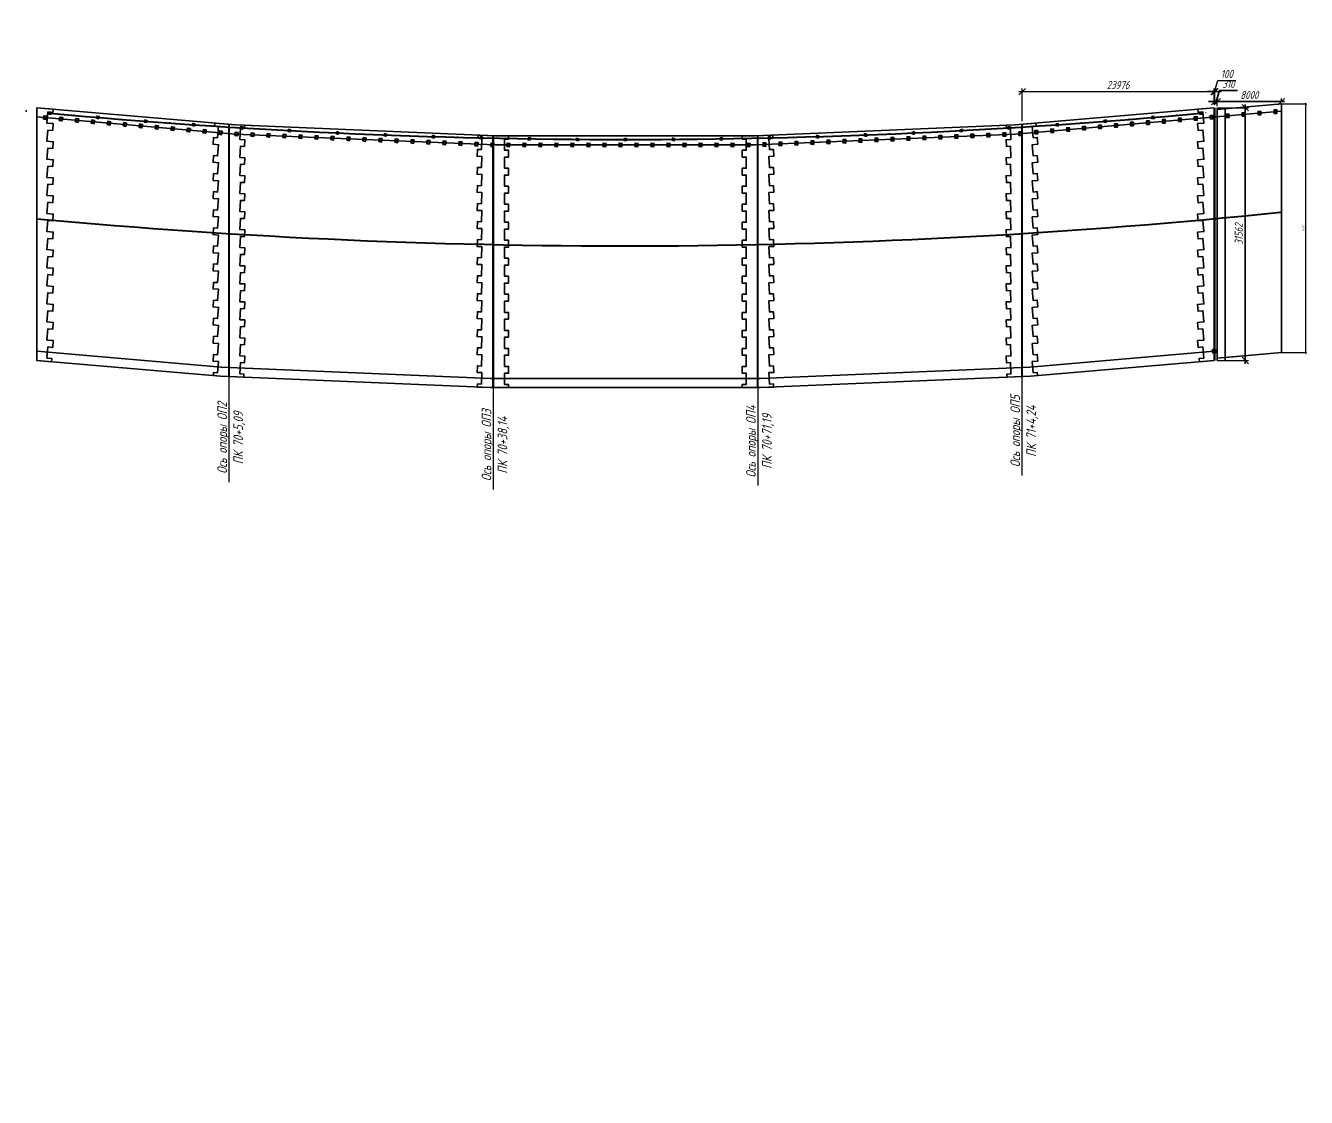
# Model space of a CAD drawing. Header units: millimetres. Extents: x 6546658 to 12951752, y -1354198 to 1102852.
# Drawn here: x 11541192 to 11701223, y -208031 to -74171 of the extents above; entities that cross this region are included whole.
import ezdxf
from ezdxf import colors
from ezdxf.entities.mleader import LeaderData, LeaderLine
from ezdxf.math import Vec2, Vec3

# ---------------------------------------------------------------- set-up
doc = ezdxf.new("R2010")
doc.units = ezdxf.units.MM
for name, pattern in [('CENTER', [50.8, 31.75, -6.35, 6.35, -6.35]), ('DASHED', [0.75, 0.5, -0.25]), ('осевая', [50.8, 31.75, -6.35, 6.35, -6.35])]:
    doc.linetypes.add(name, pattern=pattern)
doc.layers.get('Defpoints').update_dxf_attribs({"color": 254, "lineweight": 0})
for name, color, linetype, lineweight in [('04_Невидимые', 3, 'Continuous', 13), ('05_Доп.невидимые', 4, 'Continuous', 15), ('06_Доп.невид.', 1, 'Continuous', 9), ('07_Тонкие', 2, 'Continuous', 5), ('1-Бетон', 114, 'Continuous', 35), ('ИС_Выноски', 3, 'Continuous', 18), ('ИС_Основная', 7, 'Continuous', 35), ('ИС_Ось', 1, 'осевая', 18), ('ИС_Тонкая', 3, 'Continuous', 18)]:
    doc.layers.add(name, color=color, linetype=linetype, lineweight=lineweight)
doc.layers.add('EI_DIMS_DETAIL', color=7, linetype='Continuous')
doc.layers.add('Основное направление 30.05.Ось трассы', color=7, linetype='Continuous')
doc.styles.add('0', font='isocpeur.ttf', dxfattribs={"width": 0.8, "oblique": 15})
doc.styles.add('ISOCPEUR', font='isocpeur.ttf', dxfattribs={"width": 0.8, "oblique": 15})
doc.dimstyles.new('М1-100', dxfattribs={"dimscale": 100, "dimtxt": 2.5, "dimasz": 2, "dimexe": 1, "dimexo": 1, "dimgap": 1, "dimtad": 1, "dimdec": 0, "dimzin": 0, "dimdsep": 46, "dimtxsty": 'ISOCPEUR', "dimblk": 'OBLIQUE', "dimcen": 2, "dimdle": 1, "dimclrd": 256, "dimclre": 256, "dimclrt": 256, "dimadec": 4, "dimazin": 0, "dimtfac": 1, "dimtdec": 0, "dimtmove": 0, "dimatfit": 2, "dimfxl": 1, "dimtolj": 1, "dimtzin": 0, "dimlwd": -1, "dimlwe": -1, "dimarcsym": 0})
doc.dimstyles.new('М400нов', dxfattribs={"dimscale": 400, "dimtxt": 2.5, "dimasz": 2, "dimexe": 1, "dimexo": 1, "dimgap": 0.8, "dimtad": 1, "dimdec": 0, "dimzin": 0, "dimdsep": 46, "dimtxsty": '0', "dimblk": 'OBLIQUE', "dimcen": 0.09, "dimdle": 1, "dimclrd": 256, "dimclre": 256, "dimclrt": 256, "dimadec": 4, "dimazin": 0, "dimtfac": 1, "dimtdec": 0, "dimtmove": 1, "dimatfit": 2, "dimfxl": 1, "dimtolj": 1, "dimtzin": 0, "dimlwd": -1, "dimarcsym": 0})

# ---------------------------------------------------------------- blocks, each defined once
blk = doc.blocks.new('_None')
blk = doc.blocks.new('здбо')
at = {"layer": 'ИС_Основная'}
blk.add_lwpolyline([(6509180, -409939), (6509540, -409939), (6509540, -409509), (6509180, -409509)], close=True, dxfattribs=at)
at = {"layer": 'ИС_Ось', "color": 7, "ltscale": 5}
blk.add_line((6509110, -409724), (6509610, -409724), dxfattribs=at)
blk.add_lwpolyline([(6509360, -409445), (6509360, -410003)], dxfattribs=at)
blk = doc.blocks.new('*U384')
at = {"layer": '1-Бетон', "rotation": 175.0899200787449}
blk.add_blockref('здбо', (6451139, -965371), dxfattribs=at)
blk = doc.blocks.new('*U385')
at = {"layer": '1-Бетон', "color": 0, "linetype": 'ByBlock', "lineweight": -2, "transparency": 16777216}
for p, rotation in [((11696102, -85028), 184.9100799212552), ((11698094, -84857), 184.9100799212552), ((11544359, -85731), 175.0899200787458), ((11546351, -85902), 175.0899200787458), ((11548344, -86073), 175.0899200787458), ((11550337, -86244), 175.0899200787458), ((11552329, -86416), 175.0899200787458), ((11554322, -86587), 175.0899200787458), ((11556315, -86758), 175.0899200787458), ((11678168, -86568), 184.9100799212552), ((11680160, -86397), 184.9100799212552), ((11682153, -86226), 184.9100799212552), ((11684146, -86055), 184.9100799212552), ((11686138, -85884), 184.9100799212552), ((11688131, -85712), 184.9100799212552), ((11690124, -85541), 184.9100799212552), ((11692116, -85370), 184.9100799212552), ((11694109, -85199), 184.9100799212552), ((11558307, -86929), 175.0899200787458), ((11560300, -87100), 175.0899200787458), ((11562293, -87272), 175.0899200787458), ((11564285, -87443), 175.0899200787458), ((11566278, -87614), 175.0899200787458), ((11568273, -87746), 177.5901135271533), ((11570271, -87830), 177.5901135271533), ((11572270, -87914), 177.5901135271533), ((11574268, -87999), 177.5901135271533), ((11576266, -88083), 177.5901135271533), ((11578264, -88167), 177.5901135271533), ((11580263, -88251), 177.5901135271533), ((11582261, -88335), 177.5901135271533), ((11652228, -88242), 182.4098864728473), ((11654226, -88158), 182.4098864728473), ((11656224, -88074), 182.4098864728473), ((11658222, -87989), 182.4098864728473), ((11660221, -87905), 182.4098864728473), ((11662219, -87821), 182.4098864728473), ((11664217, -87737), 182.4098864728473), ((11666212, -87595), 184.9100799212552), ((11668204, -87424), 184.9100799212552), ((11670197, -87253), 184.9100799212552), ((11672190, -87082), 184.9100799212552), ((11674182, -86911), 184.9100799212552), ((11676175, -86740), 184.9100799212552), ((11584259, -88419), 177.5901135271533), ((11586257, -88503), 177.5901135271533), ((11588256, -88587), 177.5901135271533), ((11590254, -88671), 177.5901135271533), ((11592252, -88755), 177.5901135271533), ((11594250, -88839), 177.5901135271533), ((11596248, -88924), 177.5901135271533), ((11598247, -89008), 177.5901135271533), ((11600245, -89077), 180), ((11602245, -89077), 180), ((11604245, -89077), 180), ((11606245, -89077), 180), ((11608245, -89077), 180), ((11610245, -89077), 180), ((11612245, -89077), 180), ((11614245, -89077), 180), ((11616245, -89077), 180), ((11618245, -89077), 180), ((11620245, -89077), 180), ((11622245, -89077), 180), ((11624245, -89077), 180), ((11626245, -89077), 180), ((11628245, -89077), 180), ((11630245, -89077), 180), ((11632245, -89077), 180), ((11634244, -88999), 182.4098864728473), ((11636242, -88915), 182.4098864728473), ((11638240, -88830), 182.4098864728473), ((11640238, -88746), 182.4098864728473), ((11642237, -88662), 182.4098864728473), ((11644235, -88578), 182.4098864728473), ((11646233, -88494), 182.4098864728473), ((11648231, -88410), 182.4098864728473), ((11650229, -88326), 182.4098864728473)]:
    blk.add_blockref('*U384', p, dxfattribs=dict(at, rotation=rotation))
blk = doc.blocks.new('ВУ')
at = {"layer": '04_Невидимые', "linetype": 'DASHED', "ltscale": 8}
blk.add_lwpolyline([(-175, 165), (175, 165), (175, -165), (-175, -165)], close=True, dxfattribs=at)
at = {"layer": '04_Невидимые', "ltscale": 8}
for points in [[(-155, -145), (-155, 145), (155, 145), (155, -145)], [(-147, -137), (-147, 137), (147, 137), (147, -137)]]:
    blk.add_lwpolyline(points, close=True, dxfattribs=at)
at = {"layer": '05_Доп.невидимые', "color": 4}
blk.add_lwpolyline([(-143, -133), (-143, 133), (143, 133), (143, -133)], close=True, dxfattribs=at)
at = {"layer": '06_Доп.невид.', "linetype": 'CENTER', "ltscale": 0.5}
for p, q in [((-225, 0), (225, 0)), ((0, 215), (0, -215))]:
    blk.add_line(p, q, dxfattribs=at)
at = {"layer": '07_Тонкие', "linetype": 'DASHED', "ltscale": 5}
for p, q in [((-117, -117), (-117, 117)), ((-117, 117), (117, 117)), ((-117, 117), (-69, 69)), ((-69, -69), (-69, 69)), ((-69, 69), (69, 69)), ((69, 69), (117, 117)), ((69, 69), (69, -69)), ((117, 117), (117, -117)), ((-69, -69), (-117, -117)), ((117, -117), (-117, -117)), ((69, -69), (-69, -69)), ((69, -69), (117, -117))]:
    blk.add_line(p, q, dxfattribs=at)
at = {"layer": '07_Тонкие', "ltscale": 5}
for p, q in [((-115, -100), (-115, 100)), ((115, -100), (115, 100))]:
    blk.add_line(p, q, dxfattribs=at)
for points in [[(-100, 115, 1), (-100, 85), (100, 85, 1), (100, 115)], [(100, 65), (-100, 65, 1), (-100, 35), (100, 35, 1)], [(-100, -15), (100, -15, 1), (100, 15), (-100, 15, 1)], [(100, -35), (-100, -35, 1), (-100, -65), (100, -65, 1)], [(-100, -85), (100, -85, -1), (100, -115), (-100, -115, -1)]]:
    blk.add_lwpolyline(points, format="xyb", close=True, dxfattribs=at)
blk.add_circle((0, 0), 69, dxfattribs=at)
at = {"layer": 'Defpoints', "color": 0, "linetype": 'ByBlock'}
for p in [(143, -133), (147, -137)]:
    blk.add_point(p, dxfattribs=at)
blk = doc.blocks.new('*U382')
at = {"layer": 'ИС_Тонкая', "rotation": 354.756417607857}
blk.add_blockref('ВУ', (0, 0), dxfattribs=at)
blk = doc.blocks.new('*U383')
at = {"layer": '1-Бетон', "color": 0, "linetype": 'ByBlock', "lineweight": -2, "transparency": 16777216}
for p, rotation in [((11544238, -85108), 174.7562528297726), ((11550215, -85634), 175.1932248948715), ((11556196, -86114), 175.6301969599703), ((11562180, -86548), 176.0671690250683), ((11670095, -86548), 183.9326661968466), ((11676079, -86114), 184.3696382619453), ((11682060, -85634), 184.8066103270451), ((11688037, -85108), 185.243582392143), ((11568167, -86937), 176.5041410901681), ((11574158, -87280), 176.9411131552676), ((11580150, -87577), 177.3780852203664), ((11586145, -87829), 177.8150572854653), ((11592141, -88035), 178.2520293505642), ((11598139, -88195), 178.689001415663), ((11634136, -88195), 181.3108338062516), ((11640134, -88035), 181.7478058713513), ((11646130, -87829), 182.184777936451), ((11652125, -87577), 182.6217500015507), ((11658118, -87280), 183.0587220666497), ((11664108, -86937), 183.4956941317477), ((11604138, -88309), 179.1259734807616), ((11610138, -88378), 179.5629455458595), ((11616138, -88401), 179.9999176119491), ((11622138, -88378), 180.4368896760547), ((11628137, -88309), 180.8738617411527)]:
    blk.add_blockref('*U382', p, dxfattribs=dict(at, rotation=rotation))
blk = doc.blocks.new('бриккет')
at = {"layer": '07_Тонкие'}
h = blk.add_hatch(dxfattribs=at)
h.set_pattern_fill('ANSI37', color=256, scale=11.5, angle=45, style=0)
h.set_pattern_definition([(90, (-68130671259.096, -51874005720.123), (-36.5125, 8e-15), []), (180, (-68130671259.096, -51874005720.123), (-8e-15, -36.5125), [])])
h.paths.add_polyline_path([(50, 50), (-50, 50), (-50, -50), (50, -50)])
at = {"layer": '04_Невидимые'}
blk.add_lwpolyline([(-50, 50), (50, 50), (50, -50), (-50, -50)], close=True, dxfattribs=at)
blk.add_circle((0, 0), 25, dxfattribs=at)
blk = doc.blocks.new('*U380')
at = {"layer": 'ИС_Тонкая', "rotation": 174.7564176078571}
blk.add_blockref('бриккет', (3000, -6), dxfattribs=at)
blk = doc.blocks.new('*U381')
at = {"layer": '1-Бетон', "color": 0, "linetype": 'ByBlock', "lineweight": -2, "transparency": 16777216}
for p, rotation in [((11544238, -85108), 174.7562528297726), ((11550215, -85634), 175.1932248948715), ((11556196, -86114), 175.6301969599703), ((11562180, -86548), 176.0671690250683), ((11676079, -86114), 184.3696382619453), ((11682060, -85634), 184.8066103270451), ((11688037, -85108), 185.243582392143), ((11568167, -86937), 176.5041410901681), ((11574158, -87280), 176.9411131552676), ((11580150, -87577), 177.3780852203664), ((11586145, -87829), 177.8150572854653), ((11592141, -88035), 178.2520293505642), ((11646130, -87829), 182.184777936451), ((11652125, -87577), 182.6217500015507), ((11658118, -87280), 183.0587220666497), ((11664108, -86937), 183.4956941317477), ((11670095, -86548), 183.9326661968466), ((11598139, -88195), 178.689001415663), ((11604138, -88309), 179.1259734807616), ((11610138, -88378), 179.5629455458595), ((11616138, -88401), 179.9999176119491), ((11622138, -88378), 180.4368896760547), ((11628137, -88309), 180.8738617411527), ((11634136, -88195), 181.3108338062516), ((11640134, -88035), 181.7478058713513)]:
    blk.add_blockref('*U380', p, dxfattribs=dict(at, rotation=rotation))
blk = doc.blocks.new('_Oblique')
at = {"color": 0, "linetype": 'ByBlock', "lineweight": -2}
blk.add_line((-0.5, -0.5), (0.5, 0.5), dxfattribs=at)
blk = doc.blocks.new('*D388')
at = {"layer": '1-Бетон', "lineweight": -2, "transparency": 16777216}
for p, q in [((11690084, -84430), (11693994, -84430)), ((11690084, -115992), (11693994, -115992))]:
    blk.add_line(p, q, dxfattribs=at)
at = {"layer": '1-Бетон', "transparency": 16777216}
blk.add_line((11693594, -84030), (11693594, -116392), dxfattribs=at)
at = {"layer": 'Defpoints', "color": 0, "transparency": 16777216}
for p in [(11689684, -84430), (11689684, -115992), (11693594, -115992)]:
    blk.add_point(p, dxfattribs=at)
at = {"layer": '1-Бетон', "transparency": 16777216, "xscale": 800, "yscale": 800, "zscale": 800}
for p, rotation in [((11693594, -84430), 90), ((11693594, -115992), 270)]:
    blk.add_blockref('_Oblique', p, dxfattribs=dict(at, rotation=rotation))
at = {"layer": '1-Бетон', "transparency": 16777216, "insert": (11692774, -100211), "char_height": 1000, "attachment_point": 5, "rotation": 90, "style": '0'}
blk.add_mtext('\\A1;31562', dxfattribs=at)
blk = doc.blocks.new('*D386')
at = {"layer": 'Defpoints', "color": 0, "transparency": 16777216}
for p in [(11689684, -82409), (11689684, -84430), (11665708, -86489)]:
    blk.add_point(p, dxfattribs=at)
at = {"layer": 'EI_DIMS_DETAIL', "transparency": 16777216}
blk.add_line((11665308, -82409), (11690084, -82409), dxfattribs=at)
at = {"layer": 'EI_DIMS_DETAIL', "lineweight": -2, "transparency": 16777216}
for p, q in [((11665708, -86089), (11665708, -82009)), ((11689684, -84030), (11689684, -82009))]:
    blk.add_line(p, q, dxfattribs=at)
at = {"layer": 'EI_DIMS_DETAIL', "transparency": 16777216, "xscale": 800, "yscale": 800, "zscale": 800, "rotation": 180}
blk.add_blockref('_Oblique', (11665708, -82409), dxfattribs=at)
at = {"layer": 'EI_DIMS_DETAIL', "transparency": 16777216, "xscale": 800, "yscale": 800, "zscale": 800}
blk.add_blockref('_Oblique', (11689684, -82409), dxfattribs=at)
at = {"layer": 'EI_DIMS_DETAIL', "transparency": 16777216, "insert": (11677696, -81589), "char_height": 1000, "attachment_point": 5, "style": '0'}
blk.add_mtext('\\A1;23976', dxfattribs=at)
blk = doc.blocks.new('*D387')
at = {"layer": 'Defpoints', "color": 0, "transparency": 16777216}
for p in [(11689784, -82409), (11689684, -84430), (11689784, -84413)]:
    blk.add_point(p, dxfattribs=at)
at = {"layer": 'EI_DIMS_DETAIL', "transparency": 16777216}
for p, q in [((11689734, -82409), (11690148, -81029)), ((11690148, -81029), (11692416, -81029)), ((11689684, -82409), (11688884, -82409)), ((11689684, -82409), (11689784, -82409)), ((11689684, -82409), (11689784, -82409)), ((11689784, -82409), (11690584, -82409))]:
    blk.add_line(p, q, dxfattribs=at)
at = {"layer": 'EI_DIMS_DETAIL', "lineweight": -2, "transparency": 16777216}
for p, q in [((11689684, -84030), (11689684, -82009)), ((11689784, -84013), (11689784, -82009))]:
    blk.add_line(p, q, dxfattribs=at)
at = {"layer": 'EI_DIMS_DETAIL', "transparency": 16777216, "xscale": 800, "yscale": 800, "zscale": 800}
blk.add_blockref('_Oblique', (11689684, -82409), dxfattribs=at)
at = {"layer": 'EI_DIMS_DETAIL', "transparency": 16777216, "xscale": 800, "yscale": 800, "zscale": 800, "rotation": 180}
blk.add_blockref('_Oblique', (11689784, -82409), dxfattribs=at)
at = {"layer": 'EI_DIMS_DETAIL', "transparency": 16777216, "insert": (11691282, -80209), "char_height": 1000, "attachment_point": 5, "style": '0'}
blk.add_mtext('\\A1;100', dxfattribs=at)
blk = doc.blocks.new('*D389')
at = {"layer": '1-Бетон', "transparency": 16777216}
for p, q in [((11689939, -83655), (11690353, -82275)), ((11690353, -82275), (11692621, -82275)), ((11689784, -83655), (11688984, -83655)), ((11689784, -83655), (11690094, -83655)), ((11689784, -83655), (11690094, -83655)), ((11690094, -83655), (11690894, -83655))]:
    blk.add_line(p, q, dxfattribs=at)
at = {"layer": '1-Бетон', "lineweight": -2, "transparency": 16777216}
for p, q in [((11689784, -84030), (11689784, -83255)), ((11690094, -84247), (11690094, -83255))]:
    blk.add_line(p, q, dxfattribs=at)
at = {"layer": 'Defpoints', "color": 0, "transparency": 16777216}
for p in [(11689784, -84430), (11690094, -83655), (11690094, -84647)]:
    blk.add_point(p, dxfattribs=at)
at = {"layer": '1-Бетон', "transparency": 16777216, "xscale": 800, "yscale": 800, "zscale": 800}
blk.add_blockref('_Oblique', (11689784, -83655), dxfattribs=at)
at = {"layer": '1-Бетон', "transparency": 16777216, "xscale": 800, "yscale": 800, "zscale": 800, "rotation": 180}
blk.add_blockref('_Oblique', (11690094, -83655), dxfattribs=at)
at = {"layer": '1-Бетон', "transparency": 16777216, "insert": (11691487, -81455), "char_height": 1000, "attachment_point": 5, "style": '0'}
blk.add_mtext('\\A1;310', dxfattribs=at)
blk = doc.blocks.new('*D390')
at = {"layer": '1-Бетон', "transparency": 16777216}
blk.add_line((11689694, -83655), (11698494, -83655), dxfattribs=at)
at = {"layer": '1-Бетон', "lineweight": -2, "transparency": 16777216}
for p, q in [((11690094, -84247), (11690094, -83255)), ((11698094, -83547), (11698094, -83255))]:
    blk.add_line(p, q, dxfattribs=at)
at = {"layer": 'Defpoints', "color": 0, "transparency": 16777216}
for p in [(11690094, -84647), (11698094, -83655), (11698094, -83947)]:
    blk.add_point(p, dxfattribs=at)
at = {"layer": '1-Бетон', "transparency": 16777216, "xscale": 800, "yscale": 800, "zscale": 800, "rotation": 180}
blk.add_blockref('_Oblique', (11690094, -83655), dxfattribs=at)
at = {"layer": '1-Бетон', "transparency": 16777216, "xscale": 800, "yscale": 800, "zscale": 800}
blk.add_blockref('_Oblique', (11698094, -83655), dxfattribs=at)
at = {"layer": '1-Бетон', "transparency": 16777216, "insert": (11694094, -82835), "char_height": 1000, "attachment_point": 5, "style": '0'}
blk.add_mtext('\\A1;8000', dxfattribs=at)
blk = doc.blocks.new('*D395')
at = {"transparency": 16777216}
for p, q in [((11698194, -83947), (11701223, -83947)), ((11701123, -83847), (11701123, -115104)), ((11698194, -115004), (11701223, -115004))]:
    blk.add_line(p, q, dxfattribs=at)
at = {"layer": 'Defpoints', "color": 0, "transparency": 16777216}
for p in [(11698094, -83947), (11698094, -115004), (11701123, -115004)]:
    blk.add_point(p, dxfattribs=at)
at = {"transparency": 16777216, "xscale": 200, "yscale": 200, "zscale": 200}
for p, rotation in [((11701123, -83947), 90), ((11701123, -115004), 270)]:
    blk.add_blockref('_Oblique', p, dxfattribs=dict(at, rotation=rotation))
at = {"transparency": 16777216, "insert": (11700898, -99476), "char_height": 250, "attachment_point": 5, "rotation": 90, "style": 'ISOCPEUR'}
blk.add_mtext('\\A1;31057', dxfattribs=at)

msp = doc.modelspace()

# ---------------------------------------------------------------- linework, layer by layer
at = {"color": 6}
msp.add_lwpolyline([(11691084.2, -84550.3), (11691084.2, -115618.5), (11698094.2, -115004.5), (11698094.2, -83936.2), (11691084.2, -84550.3)], dxfattribs=at)
at = {"layer": '1-Бетон'}
for p, q in [((11689684.2, -84429.8), (11689684.2, -115991.9)), ((11566566.6, -118006.4), (11566566.6, -86489.5)), ((11566591.6, -118007.4), (11566591.6, -86491.6)), ((11566616.6, -118008.5), (11566616.6, -86493.8)), ((11599587, -119381.5), (11599587, -87918.1)), ((11599612, -119381.5), (11599612, -87919.1)), ((11599637, -119381.5), (11599637, -87920.2)), ((11632637, -119381.5), (11632637, -87920.2)), ((11632662, -119381.5), (11632662, -87919.2)), ((11632687, -119381.5), (11632687, -87918.1)), ((11665658.3, -118008.5), (11665658.3, -86493.8)), ((11665683.3, -118007.4), (11665683.3, -86491.6)), ((11665708.3, -118006.4), (11665708.3, -86489.5))]:
    msp.add_line(p, q, dxfattribs=at)
for points in [[(11542590.8, -84429.8), (11567455.3, -86565.8), (11599906.5, -87931.5), (11632368.5, -87931.5), (11664819.7, -86565.8), (11689684.2, -84429.8)], [(11542590.8, -84429.8), (11542590.8, -115991.9)], [(11689684.2, -115999.9), (11689684.2, -84429.8)], [(11689784.2, -115999.9), (11689784.2, -84429.8)], [(11690084.2, -115999.9), (11690084.2, -84429.8)], [(11691084.2, -115999.9), (11691084.2, -84429.8)], [(11542590.8, -115991.9), (11565534.9, -117962.9), (11599242.4, -119381.5), (11633032.5, -119381.5), (11666740.1, -117962.9), (11689684.2, -115991.9)]]:
    msp.add_lwpolyline(points, dxfattribs=at)
at = {"layer": '1-Бетон', "color": 5}
for points in [[(11542590.8, -84429.8), (11544615.4, -84603.7), (11544581.1, -85002.2), (11543983.3, -84950.9), (11543863.5, -86345.7), (11544653.9, -86413.6), (11544581.1, -87260.2), (11543983.3, -87208.9), (11543863.5, -88603.7), (11544653.9, -88671.6), (11544581.1, -89518.2), (11543983.3, -89466.9), (11543863.5, -90861.7), (11544653.9, -90929.6), (11544581.1, -91776.2), (11543983.3, -91724.9), (11543863.5, -93119.7), (11544653.9, -93187.6), (11544581.1, -94034.2), (11543983.3, -93982.9), (11543863.5, -95377.7), (11544653.9, -95445.6), (11544581.1, -96292.2), (11543983.3, -96240.9), (11543863.5, -97635.7), (11544653.9, -97703.6), (11544581.1, -98550.2), (11543983.3, -98498.9), (11543863.5, -99893.7), (11544653.9, -99961.6), (11544581.1, -100808.2), (11543983.3, -100756.9), (11543863.5, -102151.7), (11544653.9, -102219.6), (11544581.1, -103066.2), (11543983.3, -103014.9), (11543863.5, -104409.7), (11544653.9, -104477.6), (11544581.1, -105324.2), (11543983.3, -105272.9), (11543863.5, -106667.7), (11544653.9, -106735.6), (11544581.1, -107582.2), (11543983.3, -107530.9), (11543863.5, -108925.7), (11544653.9, -108993.6), (11544581.1, -109840.2), (11543983.3, -109788.9), (11543863.5, -111183.7), (11544653.9, -111251.6), (11544581.1, -112098.2), (11543983.3, -112046.9), (11543863.5, -113441.7), (11544653.9, -113509.6), (11544581.1, -114356.2), (11543983.3, -114304.9), (11543863.5, -115699.7), (11544461.3, -115751.1), (11544427.1, -116149.6), (11542590.8, -115991.9), (11542590.8, -84429.8)], [(11689684.2, -84429.8), (11687659.6, -84603.7), (11687693.8, -85002.2), (11688291.6, -84950.9), (11688411.4, -86345.7), (11687621.1, -86413.6), (11687693.8, -87260.2), (11688291.6, -87208.9), (11688411.4, -88603.7), (11687621.1, -88671.6), (11687693.8, -89518.2), (11688291.6, -89466.9), (11688411.4, -90861.7), (11687621.1, -90929.6), (11687693.8, -91776.2), (11688291.6, -91724.9), (11688411.4, -93119.7), (11687621.1, -93187.6), (11687693.8, -94034.2), (11688291.6, -93982.9), (11688411.4, -95377.7), (11687621.1, -95445.6), (11687693.8, -96292.2), (11688291.6, -96240.9), (11688411.4, -97635.7), (11687621.1, -97703.6), (11687693.8, -98550.2), (11688291.6, -98498.9), (11688411.4, -99893.7), (11687621.1, -99961.6), (11687693.8, -100808.2), (11688291.6, -100756.9), (11688411.4, -102151.7), (11687621.1, -102219.6), (11687693.8, -103066.2), (11688291.6, -103014.9), (11688411.4, -104409.7), (11687621.1, -104477.6), (11687693.8, -105324.2), (11688291.6, -105272.9), (11688411.4, -106667.7), (11687621.1, -106735.6), (11687693.8, -107582.2), (11688291.6, -107530.9), (11688411.4, -108925.7), (11687621.1, -108993.6), (11687693.8, -109840.2), (11688291.6, -109788.9), (11688411.4, -111183.7), (11687621.1, -111251.6), (11687693.8, -112098.2), (11688291.6, -112046.9), (11688411.4, -113441.7), (11687621.1, -113509.6), (11687693.8, -114356.2), (11688291.6, -114304.9), (11688411.4, -115699.7), (11687813.6, -115751.1), (11687847.9, -116149.6), (11689684.2, -115991.9), (11689684.2, -84429.8)], [(11690094.2, -84647), (11690094.2, -115695.2), (11698094.2, -114995.3), (11698094.2, -83947.1), (11690094.2, -84647)], [(11542590.8, -85579), (11567382.2, -87708.7), (11599882.4, -89076.5), (11632392.5, -89076.5), (11664892.8, -87708.7), (11698094.2, -84856.5)], [(11568548.2, -86611.8), (11567455.3, -86565.8), (11564840.9, -86341.2), (11564806.6, -86739.7), (11565304.8, -86782.5), (11565185, -88177.4), (11564686.8, -88134.6), (11564614.1, -88981.2), (11565304.8, -89040.5), (11565185, -90435.4), (11564686.8, -90392.6), (11564614.1, -91239.2), (11565304.8, -91298.5), (11565185, -92693.4), (11564686.8, -92650.6), (11564614.1, -93497.2), (11565304.8, -93556.5), (11565185, -94951.4), (11564686.8, -94908.6), (11564614.1, -95755.2), (11565304.8, -95814.5), (11565185, -97209.4), (11564686.8, -97166.6), (11564614.1, -98013.2), (11565304.8, -98072.5), (11565185, -99467.4), (11564686.8, -99424.6), (11564614.1, -100271.2), (11565304.8, -100330.5), (11565185, -101725.4), (11564686.8, -101682.6), (11564614.1, -102529.2), (11565304.8, -102588.5), (11565185, -103983.4), (11564686.8, -103940.6), (11564614.1, -104787.2), (11565304.8, -104846.5), (11565185, -106241.4), (11564686.8, -106241.4), (11564614.1, -107045.2), (11565304.8, -107104.5), (11565185, -108499.4), (11564686.8, -108456.6), (11564614.1, -109303.2), (11565304.8, -109362.5), (11565185, -110757.4), (11564686.8, -110714.6), (11564614.1, -111561.2), (11565304.8, -111620.5), (11565185, -113015.4), (11564686.8, -112972.6), (11564614.1, -113819.2), (11565304.8, -113878.5), (11565185, -115273.4), (11564686.8, -115230.6), (11564614.1, -116077.2), (11565304.8, -116136.5), (11565185, -117531.4), (11564686.8, -117488.6), (11564652.6, -117887.1), (11565534.9, -117962.9), (11568455.7, -118085.9), (11568472.5, -117686.2), (11567973, -117665.2), (11568031.8, -116266.4), (11568531.4, -116287.5), (11568567.1, -115438.2), (11567973, -115413.2), (11568031.8, -114014.4), (11568531.4, -114035.5), (11568567.1, -113186.2), (11567973, -113161.2), (11568031.8, -111762.4), (11568531.4, -111783.5), (11568567.1, -110934.2), (11567973, -110909.2), (11568031.8, -109510.4), (11568531.4, -109531.5), (11568567.1, -108682.2), (11567973, -108657.2), (11568031.8, -107258.4), (11568531.4, -107279.5), (11568567.1, -106430.2), (11567973, -106405.2), (11568031.8, -105006.4), (11568531.4, -105027.5), (11568567.1, -104178.2), (11567973, -104153.2), (11568031.8, -102754.4), (11568531.4, -102775.5), (11568567.1, -101926.2), (11567973, -101901.2), (11568031.8, -100502.4), (11568531.4, -100523.5), (11568567.1, -99674.2), (11567973, -99649.2), (11568031.8, -98250.4), (11568531.4, -98271.5), (11568567.1, -97422.2), (11567973, -97397.2), (11568031.8, -95998.4), (11568531.4, -96019.5), (11568567.1, -95170.2), (11567973, -95145.2), (11568031.8, -93746.4), (11568531.4, -93767.5), (11568567.1, -92918.2), (11567973, -92893.2), (11568031.8, -91494.4), (11568531.4, -91515.5), (11568567.1, -90666.2), (11567973, -90641.2), (11568031.8, -89242.4), (11568531.4, -89263.5), (11568567.1, -88414.2), (11567973, -88389.2), (11568031.8, -86990.4), (11568531.4, -87011.5), (11568548.2, -86611.8)], [(11663726.7, -86611.8), (11664819.7, -86565.8), (11667434.1, -86341.2), (11667468.3, -86739.7), (11666970.1, -86782.5), (11667090, -88177.4), (11667588.1, -88134.6), (11667660.9, -88981.2), (11666970.1, -89040.5), (11667090, -90435.4), (11667588.1, -90392.6), (11667660.9, -91239.2), (11666970.1, -91298.5), (11667090, -92693.4), (11667588.1, -92650.6), (11667660.9, -93497.2), (11666970.1, -93556.5), (11667090, -94951.4), (11667588.1, -94908.6), (11667660.9, -95755.2), (11666970.1, -95814.5), (11667090, -97209.4), (11667588.1, -97166.6), (11667660.9, -98013.2), (11666970.1, -98072.5), (11667090, -99467.4), (11667588.1, -99424.6), (11667660.9, -100271.2), (11666970.1, -100330.5), (11667090, -101725.4), (11667588.1, -101682.6), (11667660.9, -102529.2), (11666970.1, -102588.5), (11667090, -103983.4), (11667588.1, -103940.6), (11667660.9, -104787.2), (11666970.1, -104846.5), (11667090, -106241.4), (11667588.1, -106241.4), (11667660.9, -107045.2), (11666970.1, -107104.5), (11667090, -108499.4), (11667588.1, -108456.6), (11667660.9, -109303.2), (11666970.1, -109362.5), (11667090, -110757.4), (11667588.1, -110714.6), (11667660.9, -111561.2), (11666970.1, -111620.5), (11667090, -113015.4), (11667588.1, -112972.6), (11667660.9, -113819.2), (11666970.1, -113878.5), (11667090, -115273.4), (11667588.1, -115230.6), (11667660.9, -116077.2), (11666970.1, -116136.5), (11667090, -117531.4), (11667588.1, -117488.6), (11667622.4, -117887.1), (11666740.1, -117962.9), (11663819.2, -118085.9), (11663802.4, -117686.2), (11664302, -117665.2), (11664243.1, -116266.4), (11663743.6, -116287.5), (11663707.8, -115438.2), (11664302, -115413.2), (11664243.1, -114014.4), (11663743.6, -114035.5), (11663707.8, -113186.2), (11664302, -113161.2), (11664243.1, -111762.4), (11663743.6, -111783.5), (11663707.8, -110934.2), (11664302, -110909.2), (11664243.1, -109510.4), (11663743.6, -109531.5), (11663707.8, -108682.2), (11664302, -108657.2), (11664243.1, -107258.4), (11663743.6, -107279.5), (11663707.8, -106430.2), (11664302, -106405.2), (11664243.1, -105006.4), (11663743.6, -105027.5), (11663707.8, -104178.2), (11664302, -104153.2), (11664243.1, -102754.4), (11663743.6, -102775.5), (11663707.8, -101926.2), (11664302, -101901.2), (11664243.1, -100502.4), (11663743.6, -100523.5), (11663707.8, -99674.2), (11664302, -99649.2), (11664243.1, -98250.4), (11663743.6, -98271.5), (11663707.8, -97422.2), (11664302, -97397.2), (11664243.1, -95998.4), (11663743.6, -96019.5), (11663707.8, -95170.2), (11664302, -95145.2), (11664243.1, -93746.4), (11663743.6, -93767.5), (11663707.8, -92918.2), (11664302, -92893.2), (11664243.1, -91494.4), (11663743.6, -91515.5), (11663707.8, -90666.2), (11664302, -90641.2), (11664243.1, -89242.4), (11663743.6, -89263.5), (11663707.8, -88414.2), (11664302, -88389.2), (11664243.1, -86990.4), (11663743.6, -87011.5), (11663726.7, -86611.8)], [(11601537.9, -87931.5), (11599906.5, -87931.5), (11597722.4, -87840.3), (11597705.6, -88239.3), (11598205.1, -88260.3), (11598146.3, -89659), (11597646.7, -89638), (11597611, -90487.3), (11598205.1, -90512.3), (11598146.3, -91911), (11597646.7, -91890), (11597611, -92739.3), (11598205.1, -92764.3), (11598146.3, -94163), (11597646.7, -94142), (11597611, -94991.3), (11598205.1, -95016.3), (11598146.3, -96415), (11597646.7, -96394), (11597611, -97243.3), (11598205.1, -97268.3), (11598146.3, -98667), (11597646.7, -98646), (11597611, -99495.3), (11598205.1, -99520.3), (11598146.3, -100919), (11597646.7, -100898), (11597611, -101747.3), (11598205.1, -101772.3), (11598146.3, -103171), (11597646.7, -103150), (11597611, -103999.3), (11598205.1, -104024.3), (11598146.3, -105423), (11597646.7, -105402), (11597611, -106251.3), (11598205.1, -106276.3), (11598146.3, -107675), (11597646.7, -107654), (11597611, -108503.3), (11598205.1, -108528.3), (11598146.3, -109927), (11597646.7, -109906), (11597611, -110755.3), (11598205.1, -110780.3), (11598146.3, -112179), (11597646.7, -112158), (11597611, -113007.3), (11598205.1, -113032.3), (11598146.3, -114431), (11597646.7, -114410), (11597611, -115259.3), (11598205.1, -115284.3), (11598146.3, -116683), (11597646.7, -116662), (11597611, -117511.3), (11598206.2, -117511.3), (11598146.3, -118935), (11597646.7, -118914), (11597629.9, -119313.7), (11599242.4, -119381.5), (11601537.9, -119380.7), (11601537.9, -118981.5), (11601037.9, -118981.5), (11601037.9, -117581.5), (11601537.9, -117581.5), (11601537.9, -116731.5), (11601037.9, -116731.5), (11601037.9, -115331.5), (11601537.9, -115331.5), (11601537.9, -114481.5), (11601037.9, -114481.5), (11601037.9, -113081.5), (11601537.9, -113081.5), (11601537.9, -112231.5), (11601037.9, -112231.5), (11601037.9, -110831.5), (11601537.9, -110831.5), (11601537.9, -109981.5), (11601037.9, -109981.5), (11601037.9, -108581.5), (11601537.9, -108581.5), (11601537.9, -107731.5), (11601037.9, -107731.5), (11601037.9, -106331.5), (11601537.9, -106331.5), (11601537.9, -105481.5), (11601037.9, -105481.5), (11601037.9, -104081.5), (11601537.9, -104081.5), (11601537.9, -103231.5), (11601037.9, -103231.5), (11601037.9, -101831.5), (11601537.9, -101831.5), (11601537.9, -100981.5), (11601037.9, -100981.5), (11601037.9, -99581.5), (11601537.9, -99581.5), (11601537.9, -98731.5), (11601037.9, -98731.5), (11601037.9, -97331.5), (11601537.9, -97331.5), (11601537.9, -96481.5), (11601037.9, -96481.5), (11601037.9, -95081.5), (11601537.9, -95081.5), (11601537.9, -94231.5), (11601037.9, -94231.5), (11601037.9, -92831.5), (11601537.9, -92831.5), (11601537.9, -91981.5), (11601037.9, -91981.5), (11601037.9, -90581.5), (11601537.9, -90581.5), (11601537.9, -89731.5), (11601037.9, -89731.5), (11601037.9, -88331.5), (11601537.9, -88331.5), (11601537.9, -87930.7)], [(11630737, -87931.5), (11632368.5, -87931.5), (11634552.6, -87840.3), (11634569.4, -88239.3), (11634069.8, -88260.3), (11634128.7, -89659), (11634628.2, -89638), (11634664, -90487.3), (11634069.8, -90512.3), (11634128.7, -91911), (11634628.2, -91890), (11634664, -92739.3), (11634069.8, -92764.3), (11634128.7, -94163), (11634628.2, -94142), (11634664, -94991.3), (11634069.8, -95016.3), (11634128.7, -96415), (11634628.2, -96394), (11634664, -97243.3), (11634069.8, -97268.3), (11634128.7, -98667), (11634628.2, -98646), (11634664, -99495.3), (11634069.8, -99520.3), (11634128.7, -100919), (11634628.2, -100898), (11634664, -101747.3), (11634069.8, -101772.3), (11634128.7, -103171), (11634628.2, -103150), (11634664, -103999.3), (11634069.8, -104024.3), (11634128.7, -105423), (11634628.2, -105402), (11634664, -106251.3), (11634069.8, -106276.3), (11634128.7, -107675), (11634628.2, -107654), (11634664, -108503.3), (11634069.8, -108528.3), (11634128.7, -109927), (11634628.2, -109906), (11634664, -110755.3), (11634069.8, -110780.3), (11634128.7, -112179), (11634628.2, -112158), (11634664, -113007.3), (11634069.8, -113032.3), (11634128.7, -114431), (11634628.2, -114410), (11634664, -115259.3), (11634069.8, -115284.3), (11634128.7, -116683), (11634628.2, -116662), (11634664, -117511.3), (11634068.8, -117511.3), (11634128.7, -118935), (11634628.2, -118914), (11634645.1, -119313.7), (11633032.5, -119381.5), (11630737, -119380.7), (11630737, -118981.5), (11631237, -118981.5), (11631237, -117581.5), (11630737, -117581.5), (11630737, -116731.5), (11631237, -116731.5), (11631237, -115331.5), (11630737, -115331.5), (11630737, -114481.5), (11631237, -114481.5), (11631237, -113081.5), (11630737, -113081.5), (11630737, -112231.5), (11631237, -112231.5), (11631237, -110831.5), (11630737, -110831.5), (11630737, -109981.5), (11631237, -109981.5), (11631237, -108581.5), (11630737, -108581.5), (11630737, -107731.5), (11631237, -107731.5), (11631237, -106331.5), (11630737, -106331.5), (11630737, -105481.5), (11631237, -105481.5), (11631237, -104081.5), (11630737, -104081.5), (11630737, -103231.5), (11631237, -103231.5), (11631237, -101831.5), (11630737, -101831.5), (11630737, -100981.5), (11631237, -100981.5), (11631237, -99581.5), (11630737, -99581.5), (11630737, -98731.5), (11631237, -98731.5), (11631237, -97331.5), (11630737, -97331.5), (11630737, -96481.5), (11631237, -96481.5), (11631237, -95081.5), (11630737, -95081.5), (11630737, -94231.5), (11631237, -94231.5), (11631237, -92831.5), (11630737, -92831.5), (11630737, -91981.5), (11631237, -91981.5), (11631237, -90581.5), (11630737, -90581.5), (11630737, -89731.5), (11631237, -89731.5), (11631237, -88331.5), (11630737, -88331.5), (11630737, -87930.7)], [(11542590.8, -114842.7), (11565608, -116820), (11599266.5, -118236.5), (11633008.4, -118236.5), (11666667, -116820), (11689684.2, -114842.7)]]:
    msp.add_lwpolyline(points, dxfattribs=at)
at = {"layer": '1-Бетон', "color": 1}
msp.add_lwpolyline([(11690094.2, -84637), (11690094.2, -115705.2), (11698094.2, -115004.5), (11698094.2, -83936.2)], close=True, dxfattribs=at)
at = {"layer": '1-Бетон', "color": 5}
msp.add_circle((11688688.5, -85048.4), 0.154, dxfattribs=at)
at = {"layer": 'Основное направление 30.05.Ось трассы', "color": 4, "lineweight": 40, "flags": 128}
msp.add_lwpolyline([(11544238.1, -85108.3, 0.04579157), (11688037.2, -85108.5, 0.04579157)], format="xyb", dxfattribs=at)
at = {"layer": 'Основное направление 30.05.Ось трассы', "color": 1, "lineweight": 40, "flags": 128}
msp.add_lwpolyline([(11542590.8, -98292.8, 0.0486793), (11697994.2, -97482)], format="xyb", dxfattribs=at)

# ---------------------------------------------------------------- block references
at = {"layer": '1-Бетон', "color": 5}
for name in ['*U381', '*U383']:
    msp.add_blockref(name, (0, 0), dxfattribs=at)
at = {"layer": '1-Бетон'}
for name, p in [('*U385', (0, 0)), ('здбо', (5180324.2, 294881.1))]:
    msp.add_blockref(name, p, dxfattribs=at)

# ---------------------------------------------------------------- dimensions: what is measured, and where the dimension line sits
at = {"color": 6}
dim = msp.add_linear_dim(base=(11701123, -115004.5), p1=(11698094.2, -83947.1), p2=(11698094.2, -115004.5), angle=90, dimstyle='М1-100', dxfattribs=at)
dim.commit()
dim.dimension.update_dxf_attribs({"geometry": '*D395', "text_midpoint": (11700898, -99475.8)})
at = {"layer": '1-Бетон'}
for base, p1, p2, picture, middle in [((11690094.2, -83655.2), (11689784.2, -84429.8), (11690094.2, -84647), '*D389', (11690673.2, -81455.2)), ((11698094.2, -83655.2), (11690094.2, -84647), (11698094.2, -83947.1), '*D390', (11694094.2, -82835.2))]:
    dim = msp.add_linear_dim(base=base, p1=p1, p2=p2, dimstyle='М400нов', dxfattribs=at)
    dim.commit()
    dim.dimension.update_dxf_attribs({"geometry": picture, "text_midpoint": middle})
at = {"layer": '1-Бетон', "color": 5}
dim = msp.add_linear_dim(base=(11693593.8, -115991.9), p1=(11689684.2, -84429.8), p2=(11689684.2, -115991.9), angle=90, dimstyle='М400нов', dxfattribs=at)
dim.commit()
dim.dimension.update_dxf_attribs({"geometry": '*D388', "text_midpoint": (11692773.8, -100210.8)})
at = {"layer": 'EI_DIMS_DETAIL'}
for base, p1, p2, picture, middle in [((11689784.2, -82408.6), (11689684.2, -84429.8), (11689784.2, -84413.2), '*D387', (11690468.2, -80208.6)), ((11689684.2, -82408.6), (11665708.3, -86489.5), (11689684.2, -84429.8), '*D386', (11677696.2, -81588.6))]:
    dim = msp.add_linear_dim(base=base, p1=p1, p2=p2, dimstyle='М400нов', dxfattribs=at)
    dim.commit()
    dim.dimension.update_dxf_attribs({"geometry": picture, "text_midpoint": middle})

# ---------------------------------------------------------------- leaders
at = {"layer": 'ИС_Выноски'}
ml = msp.add_multileader_mtext('Standard', dxfattribs=at)
ml.set_content('Ось опоры ОП2 \\PПК 70+5,09', color=256, style='ISOCPEUR')
ml.set_leader_properties(color=256, linetype='ByLayer')
ml.set_arrow_properties(name='NONE')
ml.build(insert=Vec2(0, 0))
ml.multileader.update_dxf_attribs({"text_left_attachment_type": 6, "text_right_attachment_type": 6, "dogleg_length": 0.36, "arrow_head_size": 600, "scale": 200})
ctx = ml.context
ctx.base_point, ctx.scale, ctx.char_height, ctx.arrow_head_size, ctx.landing_gap_size, ctx.plane_origin, ctx.plane_x_axis, ctx.plane_y_axis = Vec3(11566591.6, -130439.6), 200, 1200, 600, 125, Vec3(11573587.3, -111081.3), Vec3(0, 1), Vec3(-1, 0)
ctx.left_attachment, ctx.right_attachment, ctx.text_align_type = 6, 6, 1
notes = []
notes.append((ctx, [(1, (1, 1, 0), (11566591.6, -120745.4), (0, -1), 161, [(1, [(11566591.6, -117917.1)], 0, [])])]))
ctx.mtext.insert, ctx.mtext.text_direction, ctx.mtext.rotation, ctx.mtext.width, ctx.mtext.alignment, ctx.mtext.flow_direction = Vec3(11565151.6, -125673), Vec3(0, 1), 1.57079633, 12285.253, 2, 5
ml = msp.add_multileader_mtext('Standard', dxfattribs=at)
ml.set_content('Ось опоры ОП3 \\PПК 70+38,14', color=256, style='ISOCPEUR')
ml.set_leader_properties(color=256, linetype='ByLayer')
ml.set_arrow_properties(name='NONE')
ml.build(insert=Vec2(0, 0))
ml.multileader.update_dxf_attribs({"text_left_attachment_type": 6, "text_right_attachment_type": 6, "dogleg_length": 0.36, "arrow_head_size": 600, "scale": 200})
ctx = ml.context
ctx.base_point, ctx.scale, ctx.char_height, ctx.arrow_head_size, ctx.landing_gap_size, ctx.plane_origin, ctx.plane_x_axis, ctx.plane_y_axis = Vec3(11599612, -131345.2), 200, 1200, 600, 125, Vec3(11606607.7, -112469.6), Vec3(0, 1), Vec3(-1, 0)
ctx.left_attachment, ctx.right_attachment, ctx.text_align_type = 6, 6, 1
notes.append((ctx, [(1, (1, 1, 0), (11599612, -121651.1), (0, -1), 161, [(1, [(11599612, -119305.4)], 0, [])])]))
ctx.mtext.insert, ctx.mtext.text_direction, ctx.mtext.rotation, ctx.mtext.width, ctx.mtext.alignment, ctx.mtext.flow_direction = Vec3(11598172, -126578.6), Vec3(0, 1), 1.57079633, 11378.466, 2, 5
ml = msp.add_multileader_mtext('Standard', dxfattribs=at)
ml.set_content('Ось опоры ОП4 \\PПК 70+71,19', color=256, style='ISOCPEUR')
ml.set_leader_properties(color=256, linetype='ByLayer')
ml.set_arrow_properties(name='NONE')
ml.build(insert=Vec2(0, 0))
ml.multileader.update_dxf_attribs({"text_left_attachment_type": 6, "text_right_attachment_type": 6, "dogleg_length": 0.36, "arrow_head_size": 600, "scale": 200})
ctx = ml.context
ctx.base_point, ctx.scale, ctx.char_height, ctx.arrow_head_size, ctx.landing_gap_size, ctx.plane_origin, ctx.plane_x_axis, ctx.plane_y_axis = Vec3(11632662, -130921.6), 200, 1200, 600, 125, Vec3(11639657.7, -112469.6), Vec3(0, 1), Vec3(-1, 0)
ctx.left_attachment, ctx.right_attachment, ctx.text_align_type = 6, 6, 1
notes.append((ctx, [(1, (1, 1, 0), (11632662, -121131.4), (0, -1), 161, [(1, [(11632662, -119305.4)], 0, [])])]))
ctx.mtext.insert, ctx.mtext.text_direction, ctx.mtext.rotation, ctx.mtext.width, ctx.mtext.alignment, ctx.mtext.flow_direction = Vec3(11631222, -126107), Vec3(0, 1), 1.57079633, 10889.447, 2, 5
ml = msp.add_multileader_mtext('Standard', dxfattribs=at)
ml.set_content('Ось опоры ОП5 \\PПК 71+4,24', color=256, style='ISOCPEUR')
ml.set_leader_properties(color=256, linetype='ByLayer')
ml.set_arrow_properties(name='NONE')
ml.build(insert=Vec2(0, 0))
ml.multileader.update_dxf_attribs({"text_left_attachment_type": 6, "text_right_attachment_type": 6, "dogleg_length": 0.36, "arrow_head_size": 600, "scale": 200})
ctx = ml.context
ctx.base_point, ctx.scale, ctx.char_height, ctx.arrow_head_size, ctx.landing_gap_size, ctx.plane_origin, ctx.plane_x_axis, ctx.plane_y_axis = Vec3(11665683.3, -129586.6), 200, 1200, 600, 125, Vec3(11672679, -111081.3), Vec3(0, 1), Vec3(-1, 0)
ctx.left_attachment, ctx.right_attachment, ctx.text_align_type = 6, 6, 1
notes.append((ctx, [(1, (1, 1, 0), (11665683.3, -119892.5), (0, -1), 161, [(1, [(11665683.3, -117917.1)], 0, [])])]))
ctx.mtext.insert, ctx.mtext.text_direction, ctx.mtext.rotation, ctx.mtext.width, ctx.mtext.alignment, ctx.mtext.flow_direction = Vec3(11664243.3, -124820.1), Vec3(0, 1), 1.57079633, 10620.215, 2, 5
for ctx, leaders in notes:
    for number, flags, end, landing, length, lines in leaders:
        leader = LeaderData()
        leader.index, (leader.has_last_leader_line, leader.has_dogleg_vector, leader.attachment_direction) = number, flags
        leader.last_leader_point, leader.dogleg_vector, leader.dogleg_length = Vec3(end), Vec3(landing), length
        for number, points, colour, breaks in lines:
            line = LeaderLine()
            line.index, line.vertices, line.color, line.breaks = number, Vec3.list(points), colors.encode_raw_color(colour), breaks
            leader.lines.append(line)
        ctx.leaders.append(leader)

doc.saveas('drawing.dxf')
